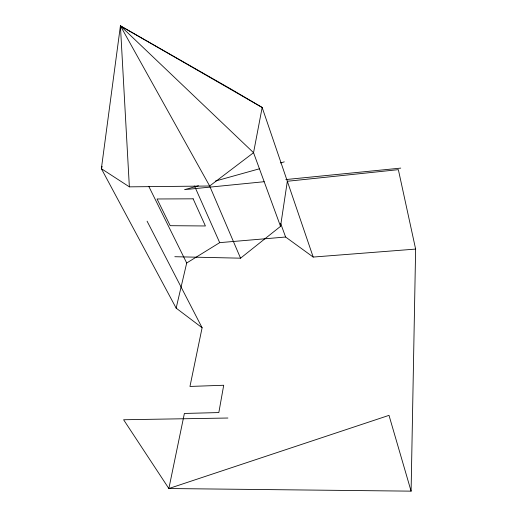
<?xml version="1.0" encoding="UTF-8"?>
<svg xmlns="http://www.w3.org/2000/svg" width="517" height="517" viewBox="0 0 517 517"><rect width="100%" height="100%" fill="white"/><g stroke="black" fill="none" stroke-linecap="round" stroke-linejoin="round"><path stroke-width="0.78" d="M227.907 418.027L123.608 419.752L168.859 488.533L411.099 491.15L415.629 249.084L398.355 169.654L287.336 181.267L280.537 226.349L240.547 258.183L174.817 256.71M120.371 27.466L120.422 25.85L231.739 89.519L262.164 107.478L313.192 257.059L415.629 249.084M147.08 221.179L202.102 327.746L189.965 386.445L223.706 385.255L218.833 412.566L184.382 413.451L168.859 488.533L389.004 415.358L411.099 491.15M202.102 327.746L176.148 308.119L186.695 263.004L148.747 186.301M102.146 166.416L101.371 168.684L176.148 308.119M186.695 263.004L219.693 242.647L285.604 237.019L313.192 257.059M198.489 185.771L184.582 189.649L264.135 181.719M215.492 181.034L259.54 168.762M280.408 162.945L284.272 161.866M285.83 179.561L400.746 168.109M129.36 186.85L209.663 186.01L253.543 152.696L262.164 107.478L120.422 25.85L101.371 168.684L129.36 186.85L120.422 25.85L253.543 152.696L280.537 226.349M194.521 186.023L219.693 242.647M240.547 258.183L209.663 186.01L120.422 25.85L120.487 27.453M280.634 223.402L285.604 237.019M193.132 198.819L157.045 198.98L170.203 225.69L205.411 225.968L193.132 198.819"/></g></svg>
